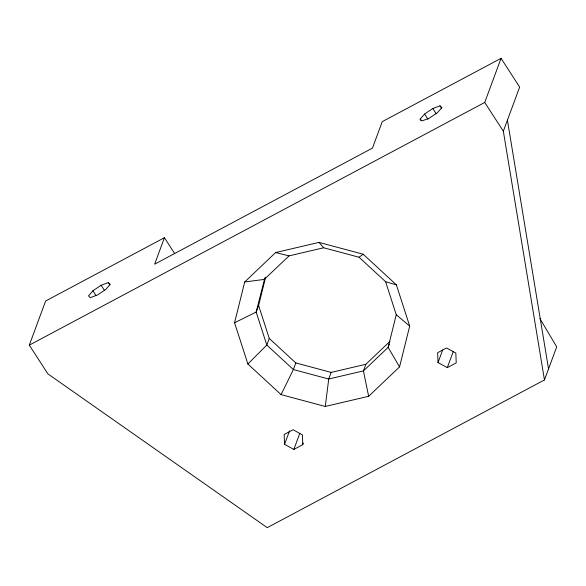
<?xml version="1.0" encoding="UTF-8"?>
<svg xmlns="http://www.w3.org/2000/svg" width="586" height="586" viewBox="0 0 586 586"><rect width="100%" height="100%" fill="white"/><g stroke="black" fill="none" stroke-linecap="round" stroke-linejoin="round"><path stroke-width="0.88" d="M325.281 406.457L368.645 396.304L399.542 366.887L409.695 326.094L396.385 284.855L363.181 254.214L318.982 242.392L275.618 252.544L244.721 281.961L234.568 322.754L247.878 363.994L281.082 394.627L325.281 406.457L328.731 379.017L331.178 372.403L365.869 364.28L389.932 341.367M389.36 344.055L388.137 347.366L363.423 370.894L328.731 379.017L293.374 369.561L266.806 345.051L256.163 312.06L258.609 305.438L265.634 277.215M275.618 252.544L289.001 255.892L323.692 247.768L359.05 257.232L385.617 281.741L396.261 314.733L388.137 347.366L399.542 366.887M539.882 318.55L556.7 346.853L544.46 379.94L267.238 527.664L47.906 373.89L29.3 345.139L45.62 301.021L164.424 237.711L174.709 253.599M164.424 237.711L154.638 264.183L372.454 148.112L382.24 121.646L501.052 58.336L519.657 87.087L503.337 131.198L544.46 379.94M264.894 277.771L256.163 312.06L234.568 322.754M258.609 305.438L269.252 338.43L266.806 345.051L247.878 363.994M269.252 338.43L295.82 362.939L293.374 369.561L281.082 394.627M303.372 443.001L302.75 444.679L293.842 449.433L284.554 444.335L289.528 430.886M293.842 449.433L299.746 433.464M365.869 364.28L363.423 370.894L368.645 396.304M29.3 345.139L484.732 102.447L501.052 58.336M438.013 362.558L437.632 352.713L446.547 347.967L455.835 353.065L456.216 362.902L447.301 367.656L438.013 362.558L442.672 349.952M447.301 367.656L453.205 351.688M92.91 290.781L88.449 295.908L90.369 297.644L97.547 294.956L105.773 289.433L110.227 284.305L108.307 282.569L101.136 285.25L92.91 290.781L95.848 295.315M420.125 119.17L424.579 114.036L432.805 108.513L439.983 105.832L441.903 107.56L437.442 112.695L429.216 118.218L422.045 120.899L420.125 119.17L421.1 120.679M289.001 255.892L264.286 279.419L244.721 281.961M359.05 257.232L363.181 254.214M295.82 362.939L331.178 372.403M385.617 281.741L396.385 284.855M396.261 314.733L409.695 326.094M318.982 242.392L323.692 247.768M484.732 102.447L503.337 131.198M439.983 105.832L441.448 108.102M432.805 108.513L436.233 113.809M424.579 114.036L428.007 119.332M108.307 282.569L109.78 284.84M101.136 285.25L104.564 290.546M507.417 120.174L548.54 368.916M302.75 444.679L302.376 434.834L293.081 429.743L284.173 434.49L284.554 444.335"/></g></svg>
